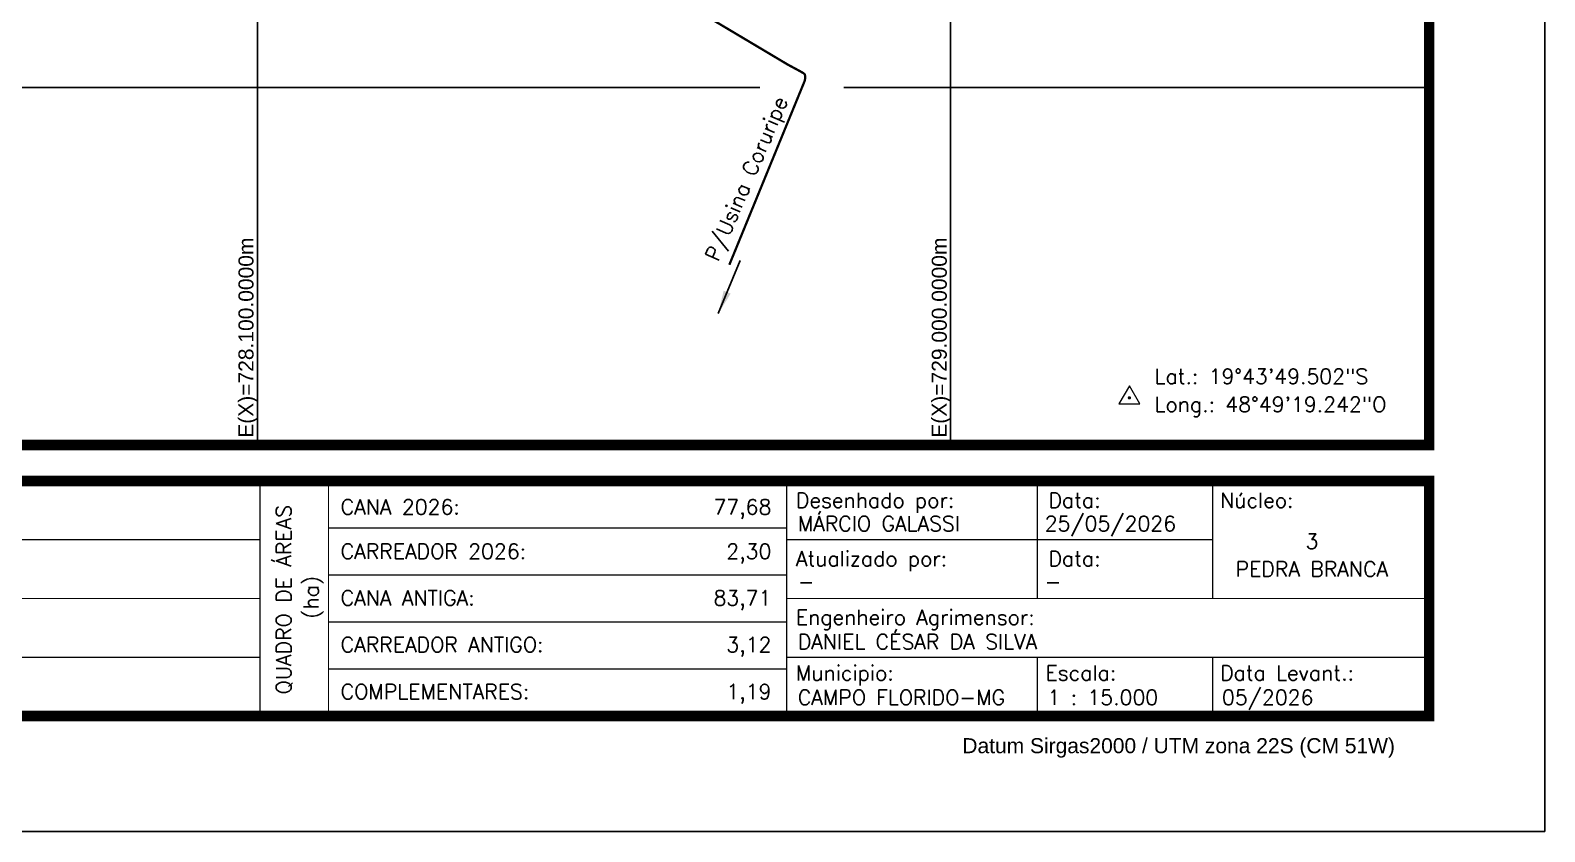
# Model space of a CAD drawing. Extents: x 726621 to 729771, y 7813734 to 7818189.
# Drawn here: x 727805 to 729771, y 7813734 to 7814774 of the extents above; entities that cross this region are included whole.
import ezdxf
from ezdxf.enums import TextEntityAlignment as Align

# ---------------------------------------------------------------- set-up
doc = ezdxf.new("R2010")
doc.units = 0
doc.header["$MEASUREMENT"] = 0
doc.linetypes.add('LIN0', pattern=[0])
for name, color, linetype in [('ESTRADA', 1, 'Continuous'), ('MALHA', 8, 'Continuous'), ('MARGEM', 5, 'Continuous'), ('TEXTO', 7, 'Continuous')]:
    doc.layers.add(name, color=color, linetype=linetype)
doc.layers.add('TEXTO_DIVERSOS', color=7, linetype='Continuous', lineweight=5)
doc.styles.add('marcelo', font='arial.ttf')
doc.styles.add('Simplex', font='simplex.shx')
doc.styles.get("Standard").update_dxf_attribs({"font": 'arial.ttf'})
doc.dimstyles.new('ISO-25', dxfattribs={"dimtxt": 2.5, "dimasz": 2.5, "dimexe": 1.25, "dimexo": 0.625, "dimtad": 1, "dimtxsty": 'Standard', "dimcen": 2.5, "dimadec": 0, "dimazin": 0, "dimtfac": 1, "dimtmove": 0, "dimatfit": 3, "dimfxl": 0, "dimarcsym": 0})

msp = doc.modelspace()

# ---------------------------------------------------------------- linework, layer by layer
at = {"color": 8}
for p, q in [((729000, 7814236.1), (729000, 7816481.9)), ((728100, 7814236.1), (728100, 7815109.7)), ((726771.2, 7814700), (728752.2, 7814700)), ((728861.4, 7814700), (729621.2, 7814700))]:
    msp.add_line(p, q, dxfattribs=at)
at = {"layer": 'ESTRADA', "linetype": 'Continuous', "ltscale": 80, "const_width": 3}
msp.add_lwpolyline([(728651.9, 7814810.9), (728788.9, 7814729.4), (728803.8, 7814721.4), (728809, 7814718.4), (728810.7, 7814716.8), (728811.3, 7814713.5), (728810.7, 7814708.9), (728712.7, 7814469.9)], dxfattribs=at)
at = {"layer": 'MARGEM', "color": 174, "linetype": 'LIN0', "flags": 128}
msp.add_lwpolyline([(729771.2, 7813734.5), (729771.2, 7818189.5), (726621.2, 7818189.5), (726621.2, 7813734.5)], close=True, dxfattribs=at)
at = {"layer": 'MARGEM', "color": 174, "linetype": 'LIN0', "const_width": 13.6, "flags": 128}
for points in [[(729621.2, 7814236.1), (729621.2, 7818039.5), (726771.2, 7818039.5), (726771.2, 7814236.1)], [(726771.2, 7814189.4), (729621.2, 7814189.4), (729621.2, 7813884.5), (726771.2, 7813884.5)]]:
    msp.add_lwpolyline(points, close=True, dxfattribs=at)
at = {"layer": 'MARGEM', "color": 174, "linetype": 'LIN0', "const_width": 1.51, "flags": 128}
for points in [[(728103.4, 7814189.4), (728103.4, 7813888.2)], [(728192.3, 7814189.4), (728192.3, 7813888.2)], [(728787.2, 7814189.4), (728787.2, 7813888.2)], [(729112.6, 7814036.9), (729112.6, 7814189.4)], [(729340.2, 7814036.9), (729340.2, 7814189.4)], [(728192.3, 7814128.4), (728787.2, 7814128.4)], [(727133.6, 7814113.2), (728103.4, 7814113.2)], [(728787.2, 7814113.2), (729340.2, 7814113.2)], [(728192.3, 7814067.4), (728787.2, 7814067.4)], [(727133.6, 7814036.9), (728103.4, 7814036.9)], [(728787.2, 7814036.9), (729621.4, 7814036.9)], [(728192.3, 7814006.5), (728787.2, 7814006.5)], [(726771.2, 7813960.7), (728103.4, 7813960.7)], [(728192.3, 7813945.5), (728787.2, 7813945.5)], [(728787.2, 7813960.7), (729621.3, 7813960.7)], [(729112.6, 7813960.7), (729112.6, 7813885.2)], [(729340.2, 7813960.7), (729340.2, 7813885.2)]]:
    msp.add_lwpolyline(points, dxfattribs=at)
at = {"layer": 'TEXTO', "color": 7, "lineweight": 9, "flags": 128}
msp.add_lwpolyline([(729218.4, 7814289.5), (729245.6, 7814289.5), (729232, 7814312.9)], close=True, dxfattribs=at)
at = {"layer": 'TEXTO', "color": 7, "lineweight": 9, "const_width": 2.12, "flags": 128}
msp.add_lwpolyline([(729230.9, 7814297.3, -1), (729233.1, 7814297.3, -1)], format="xyb", close=True, dxfattribs=at)

# ---------------------------------------------------------------- texts
at = {"layer": 'MALHA'}
for s, p in [('E(X)=728.100.0000m', (728085.2, 7814505.2)), ('E(X)=729.000.0000m', (728985.2, 7814505.2))]:
    msp.add_text(s, height=19.5, rotation=90, dxfattribs=at).set_placement(p, align=Align.MIDDLE_RIGHT)
at = {"layer": 'MARGEM', "color": 7, "linetype": 'Continuous', "style": 'Simplex'}
for s, p in [('CANA 2026:', (728208.2, 7814165.6)), ('MÁRCIO GALASSI', (728801.6, 7814143.9)), ('25/05/2026', (729122.1, 7814143.9)), ('CARREADOR 2026:', (728208.2, 7814107.9)), ('CANA ANTIGA:', (728208.2, 7814047.5)), ('-', (728801.6, 7814068.4)), ('-', (729122.1, 7814068.4)), ('CARREADOR ANTIGO:', (728208.2, 7813987)), ('DANIEL CÉSAR DA SILVA', (728801.6, 7813990.6)), ('COMPLEMENTARES:', (728208.2, 7813926)), ('CAMPO FLORIDO-MG', (728801.6, 7813918.4)), ('1 : 15.000', (729125.7, 7813918.4)), ('05/2026', (729352.3, 7813918.4))]:
    msp.add_text(s, height=19.5, dxfattribs=at).set_placement(p, align=Align.TOP_LEFT)
for s, p in [('77,68', (728767.3, 7814165.6)), ('2,30', (728767.3, 7814107.9)), ('83,71', (728767.3, 7814047.5)), ('3,12', (728767.3, 7813987)), ('1,19', (728767.3, 7813926))]:
    msp.add_text(s, height=19.5, dxfattribs=at).set_placement(p, align=Align.TOP_RIGHT)
at = {"layer": 'MARGEM', "color": 7, "linetype": 'Continuous', "lineweight": 9}
for s, style, p in [('Desenhado por:', 'Simplex', (728799.1, 7814174.2)), ('Data:', 'Simplex', (729127, 7814174.2)), ('Núcleo:', 'Simplex', (729349.8, 7814174.2)), ('Atualizado por:', 'Simplex', (728799.1, 7814098.3)), ('Data:', 'Simplex', (729127, 7814098.3)), ('Engenheiro Agrimensor:', 'Simplex', (728799.1, 7814022.4)), ('Municipio:', 'Simplex', (728799.1, 7813950.2)), ('Escala:', 'Simplex', (729123.1, 7813950.2)), ('Data Levant.:', 'Simplex', (729349.8, 7813950.2)), ('Datum Sirgas2000 / UTM zona 22S (CM 51W)', 'marcelo', (729015.2, 7813855.8))]:
    msp.add_text(s, height=19.5, dxfattribs=dict(at, style=style)).set_placement(p, align=Align.TOP_LEFT)
at = {"layer": 'MARGEM', "color": 7, "linetype": 'Continuous', "style": 'Simplex'}
for s, p in [('QUADRO DE ÁREAS', (728134.2, 7814035.5)), ('(ha)', (728169.8, 7814038.5))]:
    msp.add_text(s, height=19.5, rotation=90, dxfattribs=at).set_placement(p, align=Align.MIDDLE_CENTER)
for s, p in [('3', (729469, 7814111.2)), ('PEDRA BRANCA', (729469, 7814075.2))]:
    msp.add_text(s, height=19.5, dxfattribs=at).set_placement(p, align=Align.MIDDLE_CENTER)
at = {"layer": 'TEXTO', "linetype": 'ByBlock', "style": 'Simplex'}
for s, p in [('Lat.: 19°43\'49.502"S', (729264.7, 7814315.3, 985.2)), ('Long.: 48°49\'19.242"O', (729264.7, 7814279, 985.2))]:
    msp.add_text(s, height=19.5, dxfattribs=at).set_placement(p)
at = {"layer": 'TEXTO_DIVERSOS', "linetype": 'Continuous', "style": 'Simplex'}
msp.add_text('P/Usina Coruripe', height=19.5, rotation=66.5892, dxfattribs=at).set_placement((728698.2, 7814472.7))

# ---------------------------------------------------------------- leaders
at = {"layer": 'TEXTO_DIVERSOS'}
msp.add_leader([(728698.4, 7814406.7), (728726.9, 7814475.5)], dimstyle='ISO-25', override={"dimasz": 30, "dimzin": 0}, dxfattribs=at)

doc.saveas('drawing.dxf')
